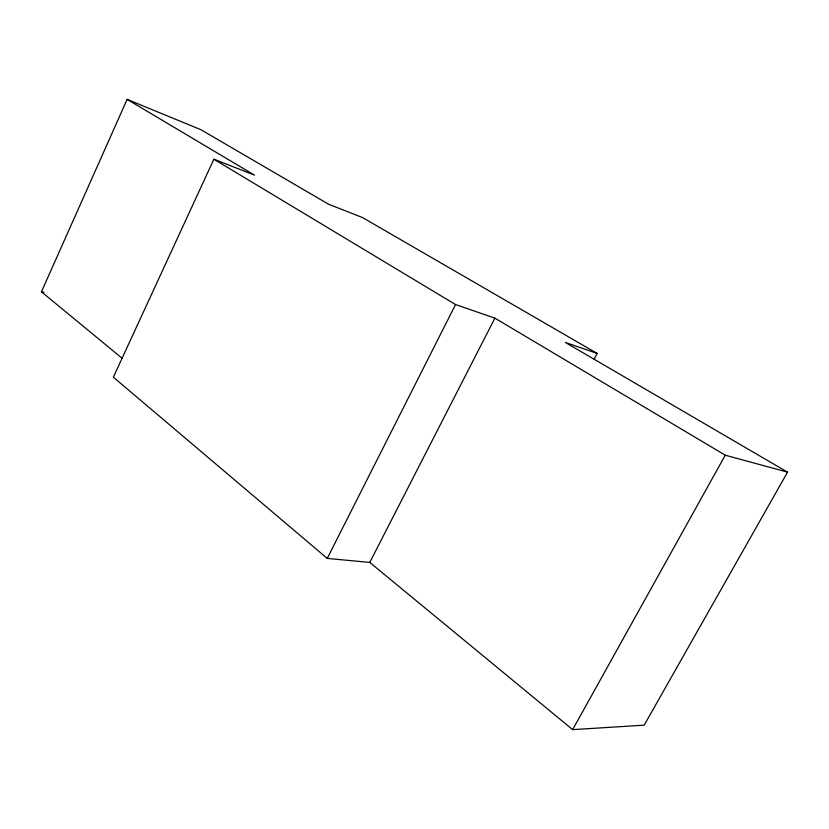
<?xml version="1.0" encoding="UTF-8"?>
<svg xmlns="http://www.w3.org/2000/svg" width="829" height="829" viewBox="0 0 829 829"><rect width="100%" height="100%" fill="white"/><g stroke="black" fill="none" stroke-linecap="round" stroke-linejoin="round"><path stroke-width="1.24" d="M122.008 358.19L41.45 291.798L127.127 99.366L200.991 129.738L328.626 204.245L362.511 217.55L597.149 353.423L594.124 359.144M127.127 99.366L254.524 175.147L213.882 159.199L113.355 377.185L327.248 558.414L369.786 562.425L572.652 729.634L644.185 725.168L787.55 472.157L565.419 342.481L597.149 353.423M327.248 558.414L455.546 304.564L494.882 318.139L725.261 455.194L787.55 472.157M369.786 562.425L494.882 318.139M572.652 729.634L725.261 455.194M41.45 291.798L43.958 292.44M213.882 159.199L455.546 304.564"/></g></svg>
